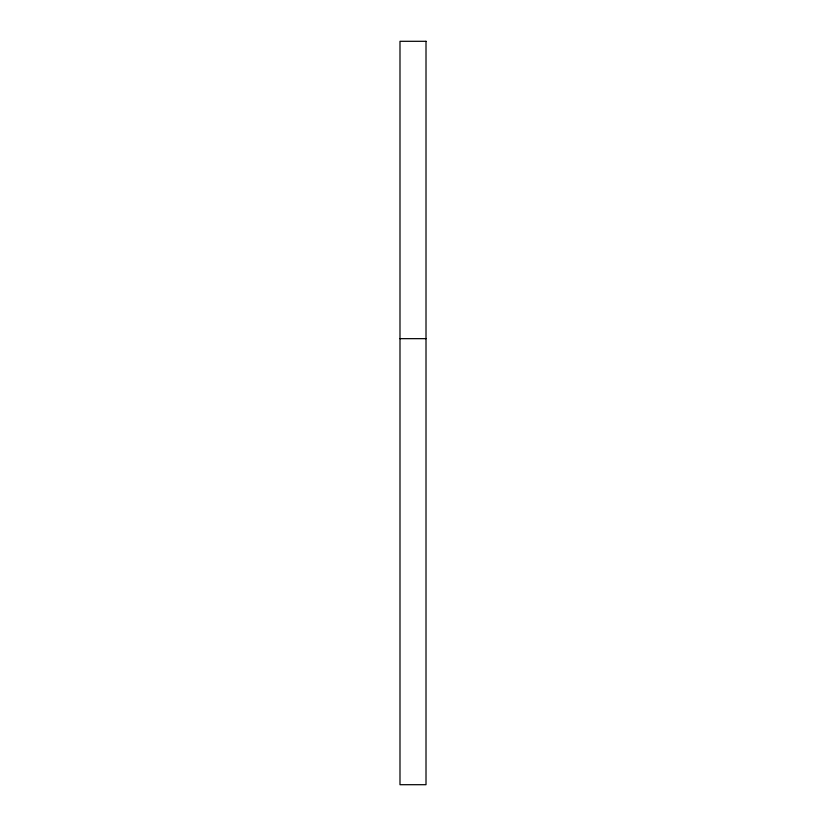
<?xml version="1.0" encoding="UTF-8"?>
<svg xmlns="http://www.w3.org/2000/svg" width="826" height="826" viewBox="0 0 826 826"><rect width="100%" height="100%" fill="white"/><g stroke="black" fill="none" stroke-linecap="round" stroke-linejoin="round"><path stroke-width="1.24" d="M399.99 338.66L426.01 338.66M426.01 41.3L399.99 41.3L399.99 784.7L426.01 784.7L426.01 41.3"/></g></svg>
